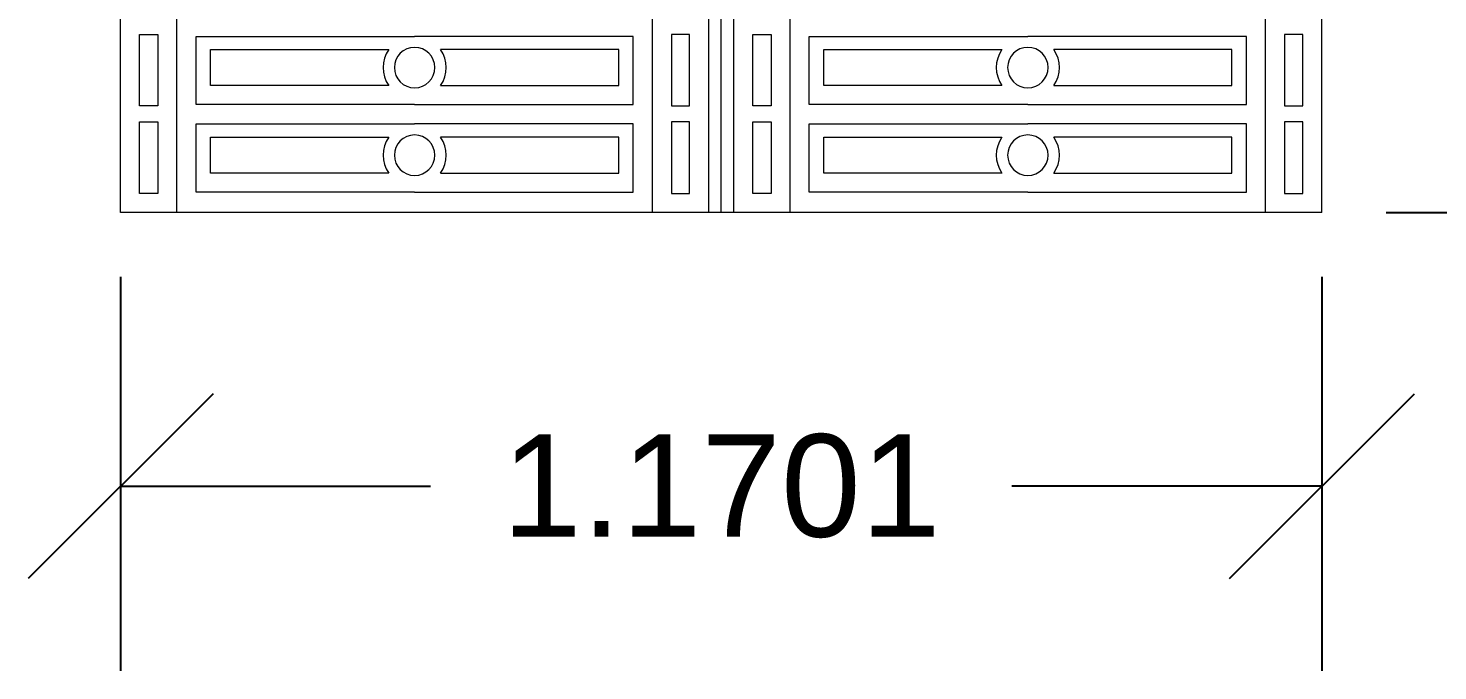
# Model space of a CAD drawing. Header units: inches. Extents: x 16.3 to 32.1, y 12.3 to 22.2.
# Drawn here: x 22.3 to 23.673, y 16.212 to 16.839 of the extents above; entities that cross this region are included whole.
import ezdxf

# ---------------------------------------------------------------- set-up
doc = ezdxf.new("R2010")
doc.units = ezdxf.units.IN
doc.header["$MEASUREMENT"] = 0
doc.styles.get("Standard").update_dxf_attribs({"font": 'arial.ttf'})
doc.dimstyles.get("Standard").update_dxf_attribs({"dimtxt": 0.1, "dimasz": 0.18, "dimexe": 0.18, "dimexo": 0.0625, "dimgap": 0.09, "dimtad": 0, "dimtoh": 1, "dimdec": 4, "dimzin": 0, "dimdsep": 46, "dimtxsty": 'Standard', "dimblk": 'OBLIQUE', "dimcen": 0.09, "dimadec": 0, "dimazin": 0, "dimtfac": 1, "dimtdec": 4, "dimtofl": 0, "dimtmove": 0, "dimatfit": 3, "dimldrblk": 'OBLIQUE', "dimfxl": 1, "dimtolj": 1, "dimtzin": 0, "dimarcsym": 0})

# ---------------------------------------------------------------- blocks, each defined once
blk = doc.blocks.new('_Oblique')
at = {"color": 0, "linetype": 'ByBlock', "lineweight": -2}
blk.add_line((-0.5, -0.5), (0.5, 0.5), dxfattribs=at)
blk = doc.blocks.new('*D5')
at = {"color": 0, "lineweight": -2, "transparency": 16777216}
for p, q in [((23.6222, 18.6548), (24.0425, 18.6548)), ((23.8625, 18.6548), (23.8625, 17.9498)), ((23.8625, 16.6591), (23.8625, 17.3641)), ((23.6222, 16.6591), (24.0425, 16.6591))]:
    blk.add_line(p, q, dxfattribs=at)
at = {"layer": 'Defpoints', "color": 0, "lineweight": 9, "transparency": 16777216}
for p in [(23.5597, 18.6548), (23.8625, 18.6548), (23.5597, 16.6591)]:
    blk.add_point(p, dxfattribs=at)
at = {"color": 0, "lineweight": -2, "transparency": 16777216, "xscale": 0.18, "yscale": 0.18, "zscale": 0.18}
for p, rotation in [((23.8625, 18.6548), 90), ((23.8625, 16.6591), 270)]:
    blk.add_blockref('_Oblique', p, dxfattribs=dict(at, rotation=rotation))
at = {"color": 0, "lineweight": 9, "transparency": 16777216, "insert": (23.8625, 17.657), "char_height": 0.1, "attachment_point": 5, "rotation": 90}
blk.add_mtext('\\A1;1.9957', dxfattribs=at)
blk = doc.blocks.new('*D8')
at = {"color": 0, "lineweight": -2, "transparency": 16777216}
for p, q in [((22.3896, 16.5966), (22.3896, 16.2124)), ((23.5597, 16.5966), (23.5597, 16.2124)), ((22.3896, 16.3924), (22.6914, 16.3924)), ((23.5597, 16.3924), (23.2578, 16.3924))]:
    blk.add_line(p, q, dxfattribs=at)
at = {"layer": 'Defpoints', "color": 0, "lineweight": 9, "transparency": 16777216}
for p in [(22.3896, 16.6591), (23.5597, 16.6591), (23.5597, 16.3924)]:
    blk.add_point(p, dxfattribs=at)
at = {"color": 0, "lineweight": -2, "transparency": 16777216, "xscale": 0.18, "yscale": 0.18, "zscale": 0.18, "rotation": 180}
blk.add_blockref('_Oblique', (22.3896, 16.3924), dxfattribs=at)
at = {"color": 0, "lineweight": -2, "transparency": 16777216, "xscale": 0.18, "yscale": 0.18, "zscale": 0.18}
blk.add_blockref('_Oblique', (23.5597, 16.3924), dxfattribs=at)
at = {"color": 0, "lineweight": 9, "transparency": 16777216, "insert": (22.9746, 16.3924), "char_height": 0.1, "attachment_point": 5}
blk.add_mtext('\\A1;1.1701', dxfattribs=at)

msp = doc.modelspace()

# ---------------------------------------------------------------- linework, layer by layer
at = {"lineweight": 9}
for p, q in [((22.38958, 16.65912), (22.38958, 17.69782)), ((22.44446, 16.65912), (22.44446, 17.69782)), ((22.90751, 16.65912), (22.90751, 17.69782)), ((22.96239, 16.65912), (22.96239, 17.69782)), ((22.97462, 16.65912), (22.97462, 17.69782)), ((22.98685, 16.65912), (22.98685, 17.69782)), ((23.04174, 16.65912), (23.04174, 17.69782)), ((23.50479, 16.65912), (23.50479, 17.69782)), ((23.55967, 16.65912), (23.55967, 17.69782)), ((22.40815, 16.83294), (22.42588, 16.83294)), ((22.40815, 16.76311), (22.40815, 16.83294)), ((22.42588, 16.83294), (22.42588, 16.76311)), ((22.94382, 16.83294), (22.92608, 16.83294)), ((22.92608, 16.83294), (22.92608, 16.76311)), ((22.94382, 16.76311), (22.94382, 16.83294)), ((23.00543, 16.83294), (23.02316, 16.83294)), ((23.00543, 16.76311), (23.00543, 16.83294)), ((23.02316, 16.83294), (23.02316, 16.76311)), ((23.54109, 16.83294), (23.52336, 16.83294)), ((23.52336, 16.83294), (23.52336, 16.76311)), ((23.54109, 16.76311), (23.54109, 16.83294)), ((22.46303, 16.76453), (22.46303, 16.83097)), ((22.46303, 16.83097), (22.67598, 16.83097)), ((22.88893, 16.83097), (22.67598, 16.83097)), ((22.88893, 16.76453), (22.88893, 16.83097)), ((23.06031, 16.76453), (23.06031, 16.83097)), ((23.06031, 16.83097), (23.27326, 16.83097)), ((23.48621, 16.83097), (23.27326, 16.83097)), ((23.48621, 16.76453), (23.48621, 16.83097)), ((22.47719, 16.81805), (22.65073, 16.81805)), ((22.47719, 16.78298), (22.47719, 16.81805)), ((22.87478, 16.81805), (22.70124, 16.81805)), ((22.87478, 16.78298), (22.87478, 16.81805)), ((23.07447, 16.81805), (23.24801, 16.81805)), ((23.07447, 16.78298), (23.07447, 16.81805)), ((23.47205, 16.81805), (23.29852, 16.81805)), ((23.47205, 16.78298), (23.47205, 16.81805)), ((22.65073, 16.78298), (22.47719, 16.78298)), ((22.70124, 16.78298), (22.87478, 16.78298)), ((23.24801, 16.78298), (23.07447, 16.78298)), ((23.29852, 16.78298), (23.47205, 16.78298)), ((22.67598, 16.76453), (22.46303, 16.76453)), ((22.67598, 16.76453), (22.88893, 16.76453)), ((23.27326, 16.76453), (23.06031, 16.76453)), ((23.27326, 16.76453), (23.48621, 16.76453)), ((22.42588, 16.76311), (22.40815, 16.76311)), ((22.92608, 16.76311), (22.94382, 16.76311)), ((23.02316, 16.76311), (23.00543, 16.76311)), ((23.52336, 16.76311), (23.54109, 16.76311)), ((22.40815, 16.74751), (22.42588, 16.74751)), ((22.40815, 16.67769), (22.40815, 16.74751)), ((22.42588, 16.74751), (22.42588, 16.67769)), ((22.46303, 16.67911), (22.46303, 16.74555)), ((22.46303, 16.74555), (22.67598, 16.74555)), ((22.88893, 16.74555), (22.67598, 16.74555)), ((22.88893, 16.67911), (22.88893, 16.74555)), ((22.94382, 16.74751), (22.92608, 16.74751)), ((22.92608, 16.74751), (22.92608, 16.67769)), ((22.94382, 16.67769), (22.94382, 16.74751)), ((23.00543, 16.74751), (23.02316, 16.74751)), ((23.00543, 16.67769), (23.00543, 16.74751)), ((23.02316, 16.74751), (23.02316, 16.67769)), ((23.06031, 16.67911), (23.06031, 16.74555)), ((23.06031, 16.74555), (23.27326, 16.74555)), ((23.48621, 16.74555), (23.27326, 16.74555)), ((23.48621, 16.67911), (23.48621, 16.74555)), ((23.54109, 16.74751), (23.52336, 16.74751)), ((23.52336, 16.74751), (23.52336, 16.67769)), ((23.54109, 16.67769), (23.54109, 16.74751)), ((22.47719, 16.73263), (22.65073, 16.73263)), ((22.47719, 16.69756), (22.47719, 16.73263)), ((22.87478, 16.73263), (22.70124, 16.73263)), ((22.87478, 16.69756), (22.87478, 16.73263)), ((23.07447, 16.73263), (23.24801, 16.73263)), ((23.07447, 16.69756), (23.07447, 16.73263)), ((23.47205, 16.73263), (23.29852, 16.73263)), ((23.47205, 16.69756), (23.47205, 16.73263)), ((22.65073, 16.69756), (22.47719, 16.69756)), ((22.70124, 16.69756), (22.87478, 16.69756)), ((23.24801, 16.69756), (23.07447, 16.69756)), ((23.29852, 16.69756), (23.47205, 16.69756)), ((22.42588, 16.67769), (22.40815, 16.67769)), ((22.67598, 16.67911), (22.46303, 16.67911)), ((22.67598, 16.67911), (22.88893, 16.67911)), ((22.92608, 16.67769), (22.94382, 16.67769)), ((23.02316, 16.67769), (23.00543, 16.67769)), ((23.27326, 16.67911), (23.06031, 16.67911)), ((23.27326, 16.67911), (23.48621, 16.67911)), ((23.52336, 16.67769), (23.54109, 16.67769)), ((23.55967, 16.65912), (22.38958, 16.65912))]:
    msp.add_line(p, q, dxfattribs=at)
for centre, radius, start, end in [((22.67598, 16.80052), 0.01971, 90, 270), ((22.67598, 16.80052), 0.01971, 270, 90), ((23.27326, 16.80052), 0.01971, 90, 270), ((23.27326, 16.80052), 0.01971, 270, 90), ((22.67598, 16.80052), 0.03075, 145.22979, 214.77021), ((22.67598, 16.80052), 0.03075, 325.22979, 34.77021), ((23.27326, 16.80052), 0.03075, 145.22979, 214.77021), ((23.27326, 16.80052), 0.03075, 325.22979, 34.77021), ((22.67598, 16.7151), 0.03075, 145.22979, 214.77021), ((22.67598, 16.7151), 0.01971, 90, 270), ((22.67598, 16.7151), 0.01971, 270, 90), ((22.67598, 16.7151), 0.03075, 325.22979, 34.77021), ((23.27326, 16.7151), 0.03075, 145.22979, 214.77021), ((23.27326, 16.7151), 0.01971, 90, 270), ((23.27326, 16.7151), 0.01971, 270, 90), ((23.27326, 16.7151), 0.03075, 325.22979, 34.77021)]:
    msp.add_arc(centre, radius, start, end, dxfattribs=at)

# ---------------------------------------------------------------- dimensions: what is measured, and where the dimension line sits
at = {"color": 41, "lineweight": 9, "true_color": 0xf4ee51}
dim = msp.add_linear_dim(base=(23.86252, 18.6548), p1=(23.55967, 16.65912), p2=(23.55967, 18.6548), angle=90, dimstyle='Standard', dxfattribs=at)
dim.commit()
dim.dimension.update_dxf_attribs({"geometry": '*D5', "text_midpoint": (23.86252, 17.65696)})
dim = msp.add_linear_dim(base=(23.55967, 16.39244), p1=(22.38958, 16.65912), p2=(23.55967, 16.65912), dimstyle='Standard', dxfattribs=at)
dim.commit()
dim.dimension.update_dxf_attribs({"geometry": '*D8', "text_midpoint": (22.97462, 16.39244)})

doc.saveas('drawing.dxf')
